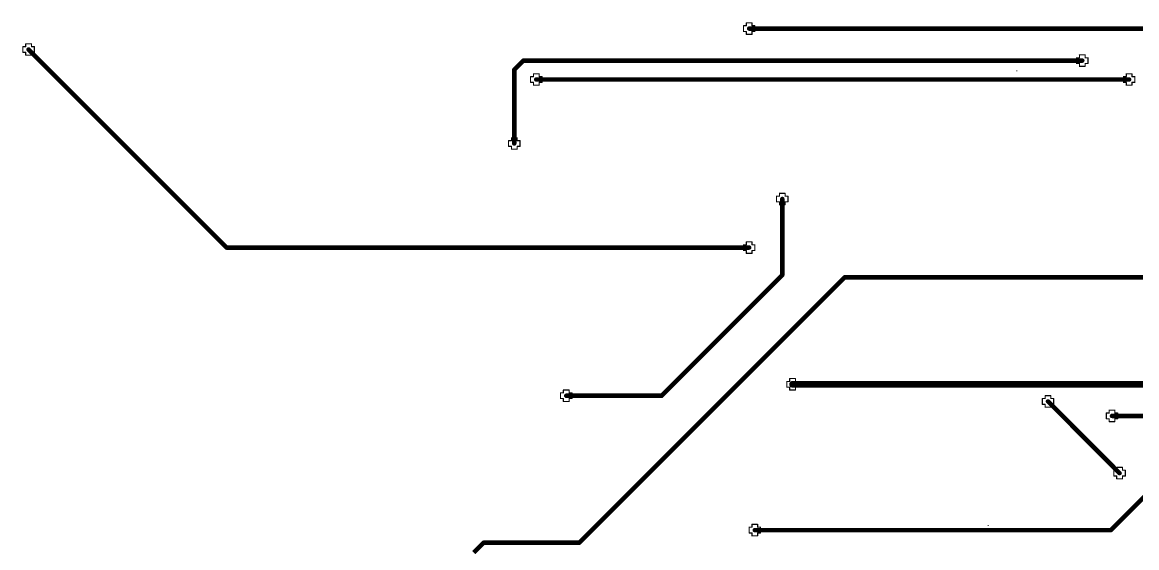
# Paper-space layout 'Лист1' of a CAD drawing. Header units: millimetres. Extents: x 20 to 579, y 6 to 381.
# Drawn here: x 401.29 to 450.83, y 292.25 to 315.59 of the extents above; entities that cross this region are included whole.
import ezdxf

# ---------------------------------------------------------------- set-up
doc = ezdxf.new("R2010")
doc.units = ezdxf.units.MM
for name, color, linetype in [('BottomLayer', 5, 'Continuous'), ('DrillDrawing', 1, 'Continuous'), ('Mechanical15', 56, 'Continuous')]:
    doc.layers.add(name, color=color, linetype=linetype)

psp = doc.layouts.new('Лист1')

# ---------------------------------------------------------------- linework, layer by layer
at = {"layer": 'BottomLayer'}
for points, const_width in [([(454.048, 315.309), (433.601, 315.309)], 0.2), ([(410.371, 305.581), (401.571, 314.38)], 0.2), ([(423.568, 313.887), (423.161, 313.48)], 0.2), ([(423.161, 310.204), (423.161, 313.48)], 0.2), ([(448.409, 313.887), (423.568, 313.887)], 0.2), ([(450.492, 313.048), (424.139, 313.048)], 0.2), ([(435.074, 304.362), (435.074, 307.74)], 0.2), ([(433.602, 305.581), (410.371, 305.581)], 0.2), ([(437.843, 304.26), (426.057, 292.474)], 0.2), ([(435.074, 304.362), (429.715, 299.002)], 0.2), ([(452.016, 304.26), (437.843, 304.26)], 0.2), ([(453.946, 299.51), (435.531, 299.51)], 0.3), ([(455.978, 299.332), (449.679, 293.033)], 0.2), ([(429.715, 299.002), (425.472, 299.002)], 0.2), ([(450.068, 295.565), (446.885, 298.748)], 0.2), ([(453.837, 298.105), (449.73, 298.105)], 0.2), ([(449.679, 293.033), (433.853, 293.033)], 0.2), ([(421.803, 292.474), (421.358, 292.03)], 0.2), ([(426.057, 292.474), (421.803, 292.474)], 0.2)]:
    psp.add_lwpolyline(points, dxfattribs=dict(at, const_width=const_width))
for points, const_width in [([(433.651, 315.309, -1), (433.551, 315.309, -1)], 0.1), ([(401.621, 314.38, -1), (401.521, 314.38, -1)], 0.1), ([(423.211, 313.48, -1), (423.111, 313.48, -1)], 0.1), ([(423.211, 313.48, -1), (423.111, 313.48, -1)], 0.1), ([(423.618, 313.887, -1), (423.518, 313.887, -1)], 0.1), ([(423.618, 313.887, -1), (423.518, 313.887, -1)], 0.1), ([(448.459, 313.887, -1), (448.359, 313.887, -1)], 0.1), ([(424.189, 313.048, -1), (424.089, 313.048, -1)], 0.1), ([(450.542, 313.048, -1), (450.442, 313.048, -1)], 0.1), ([(423.211, 310.204, -1), (423.111, 310.204, -1)], 0.1), ([(435.124, 307.74, -1), (435.024, 307.74, -1)], 0.1), ([(410.421, 305.581, -1), (410.321, 305.581, -1)], 0.1), ([(410.421, 305.581, -1), (410.321, 305.581, -1)], 0.1), ([(433.652, 305.581, -1), (433.552, 305.581, -1)], 0.1), ([(435.124, 304.362, -1), (435.024, 304.362, -1)], 0.1), ([(435.124, 304.362, -1), (435.024, 304.362, -1)], 0.1), ([(437.893, 304.26, -1), (437.793, 304.26, -1)], 0.1), ([(437.893, 304.26, -1), (437.793, 304.26, -1)], 0.1), ([(435.606, 299.51, -1), (435.456, 299.51, -1)], 0.15), ([(425.522, 299.002, -1), (425.422, 299.002, -1)], 0.1), ([(429.765, 299.002, -1), (429.665, 299.002, -1)], 0.1), ([(429.765, 299.002, -1), (429.665, 299.002, -1)], 0.1), ([(446.935, 298.748, -1), (446.835, 298.748, -1)], 0.1), ([(449.78, 298.105, -1), (449.68, 298.105, -1)], 0.1), ([(450.118, 295.565, -1), (450.018, 295.565, -1)], 0.1), ([(433.903, 293.033, -1), (433.803, 293.033, -1)], 0.1), ([(449.729, 293.033, -1), (449.629, 293.033, -1)], 0.1), ([(449.729, 293.033, -1), (449.629, 293.033, -1)], 0.1), ([(421.853, 292.474, -1), (421.753, 292.474, -1)], 0.1), ([(421.853, 292.474, -1), (421.753, 292.474, -1)], 0.1), ([(426.107, 292.474, -1), (426.007, 292.474, -1)], 0.1), ([(426.107, 292.474, -1), (426.007, 292.474, -1)], 0.1)]:
    psp.add_lwpolyline(points, format="xyb", close=True, dxfattribs=dict(at, const_width=const_width))
at = {"layer": 'DrillDrawing', "const_width": 0.0508}
for points in [[(433.728, 315.563), (433.474, 315.563)], [(433.474, 315.436), (433.474, 315.563)], [(433.728, 315.436), (433.728, 315.563)], [(433.474, 315.436), (433.347, 315.436)], [(433.347, 315.182), (433.347, 315.436)], [(433.474, 315.182), (433.347, 315.182)], [(433.474, 315.055), (433.474, 315.182)], [(433.728, 315.055), (433.474, 315.055)], [(433.855, 315.436), (433.728, 315.436)], [(433.855, 315.182), (433.728, 315.182)], [(433.728, 315.055), (433.728, 315.182)], [(433.855, 315.182), (433.855, 315.436)], [(401.698, 314.634), (401.444, 314.634)], [(401.444, 314.507), (401.444, 314.634)], [(401.698, 314.507), (401.698, 314.634)], [(401.444, 314.507), (401.317, 314.507)], [(401.317, 314.253), (401.317, 314.507)], [(401.444, 314.253), (401.317, 314.253)], [(401.444, 314.126), (401.444, 314.253)], [(401.698, 314.126), (401.444, 314.126)], [(401.825, 314.507), (401.698, 314.507)], [(401.825, 314.253), (401.698, 314.253)], [(401.698, 314.126), (401.698, 314.253)], [(401.825, 314.253), (401.825, 314.507)], [(448.536, 314.141), (448.282, 314.141)], [(448.282, 314.014), (448.282, 314.141)], [(448.536, 314.014), (448.536, 314.141)], [(448.282, 314.014), (448.155, 314.014)], [(448.155, 313.76), (448.155, 314.014)], [(448.282, 313.76), (448.155, 313.76)], [(448.282, 313.633), (448.282, 313.76)], [(448.536, 313.633), (448.282, 313.633)], [(448.663, 314.014), (448.536, 314.014)], [(448.663, 313.76), (448.536, 313.76)], [(448.536, 313.633), (448.536, 313.76)], [(448.663, 313.76), (448.663, 314.014)], [(424.012, 313.175), (423.885, 313.175)], [(423.885, 312.921), (423.885, 313.175)], [(424.266, 313.302), (424.012, 313.302)], [(424.012, 313.175), (424.012, 313.302)], [(424.266, 313.175), (424.266, 313.302)], [(424.393, 313.175), (424.266, 313.175)], [(424.393, 312.921), (424.393, 313.175)], [(450.365, 313.175), (450.238, 313.175)], [(450.238, 312.921), (450.238, 313.175)], [(450.619, 313.302), (450.365, 313.302)], [(450.365, 313.175), (450.365, 313.302)], [(450.619, 313.175), (450.619, 313.302)], [(450.746, 313.175), (450.619, 313.175)], [(450.746, 312.921), (450.746, 313.175)], [(424.012, 312.921), (423.885, 312.921)], [(424.012, 312.794), (424.012, 312.921)], [(424.266, 312.794), (424.012, 312.794)], [(424.393, 312.921), (424.266, 312.921)], [(424.266, 312.794), (424.266, 312.921)], [(450.365, 312.921), (450.238, 312.921)], [(450.365, 312.794), (450.365, 312.921)], [(450.619, 312.794), (450.365, 312.794)], [(450.746, 312.921), (450.619, 312.921)], [(450.619, 312.794), (450.619, 312.921)], [(423.034, 310.331), (422.907, 310.331)], [(422.907, 310.077), (422.907, 310.331)], [(423.288, 310.458), (423.034, 310.458)], [(423.034, 310.331), (423.034, 310.458)], [(423.288, 310.331), (423.288, 310.458)], [(423.415, 310.331), (423.288, 310.331)], [(423.415, 310.077), (423.415, 310.331)], [(423.034, 310.077), (422.907, 310.077)], [(423.034, 309.95), (423.034, 310.077)], [(423.288, 309.95), (423.034, 309.95)], [(423.415, 310.077), (423.288, 310.077)], [(423.288, 309.95), (423.288, 310.077)], [(434.947, 307.867), (434.82, 307.867)], [(434.82, 307.613), (434.82, 307.867)], [(434.947, 307.613), (434.82, 307.613)], [(435.201, 307.994), (434.947, 307.994)], [(434.947, 307.867), (434.947, 307.994)], [(434.947, 307.486), (434.947, 307.613)], [(435.201, 307.867), (435.201, 307.994)], [(435.328, 307.867), (435.201, 307.867)], [(435.328, 307.613), (435.201, 307.613)], [(435.201, 307.486), (435.201, 307.613)], [(435.328, 307.613), (435.328, 307.867)], [(435.201, 307.486), (434.947, 307.486)], [(433.475, 305.708), (433.348, 305.708)], [(433.348, 305.454), (433.348, 305.708)], [(433.729, 305.835), (433.475, 305.835)], [(433.475, 305.708), (433.475, 305.835)], [(433.729, 305.708), (433.729, 305.835)], [(433.856, 305.708), (433.729, 305.708)], [(433.856, 305.454), (433.856, 305.708)], [(433.475, 305.454), (433.348, 305.454)], [(433.475, 305.327), (433.475, 305.454)], [(433.729, 305.327), (433.475, 305.327)], [(433.856, 305.454), (433.729, 305.454)], [(433.729, 305.327), (433.729, 305.454)], [(435.658, 299.764), (435.404, 299.764)], [(435.404, 299.637), (435.404, 299.764)], [(435.658, 299.637), (435.658, 299.764)], [(425.599, 299.256), (425.345, 299.256)], [(425.345, 299.129), (425.345, 299.256)], [(425.599, 299.129), (425.599, 299.256)], [(435.404, 299.637), (435.277, 299.637)], [(435.277, 299.383), (435.277, 299.637)], [(435.404, 299.383), (435.277, 299.383)], [(435.404, 299.256), (435.404, 299.383)], [(435.658, 299.256), (435.404, 299.256)], [(435.785, 299.637), (435.658, 299.637)], [(435.785, 299.383), (435.658, 299.383)], [(435.658, 299.256), (435.658, 299.383)], [(435.785, 299.383), (435.785, 299.637)], [(425.345, 299.129), (425.218, 299.129)], [(425.218, 298.875), (425.218, 299.129)], [(425.345, 298.875), (425.218, 298.875)], [(425.345, 298.748), (425.345, 298.875)], [(425.599, 298.748), (425.345, 298.748)], [(425.726, 299.129), (425.599, 299.129)], [(425.726, 298.875), (425.599, 298.875)], [(425.599, 298.748), (425.599, 298.875)], [(425.726, 298.875), (425.726, 299.129)], [(446.758, 298.875), (446.631, 298.875)], [(446.631, 298.621), (446.631, 298.875)], [(447.012, 299.002), (446.758, 299.002)], [(446.758, 298.875), (446.758, 299.002)], [(447.012, 298.875), (447.012, 299.002)], [(447.139, 298.875), (447.012, 298.875)], [(447.139, 298.621), (447.139, 298.875)], [(446.758, 298.621), (446.631, 298.621)], [(446.758, 298.494), (446.758, 298.621)], [(447.012, 298.494), (446.758, 298.494)], [(447.139, 298.621), (447.012, 298.621)], [(447.012, 298.494), (447.012, 298.621)], [(449.603, 298.232), (449.476, 298.232)], [(449.476, 297.978), (449.476, 298.232)], [(449.857, 298.359), (449.603, 298.359)], [(449.603, 298.232), (449.603, 298.359)], [(449.857, 298.232), (449.857, 298.359)], [(449.984, 298.232), (449.857, 298.232)], [(449.984, 297.978), (449.984, 298.232)], [(449.603, 297.978), (449.476, 297.978)], [(449.603, 297.851), (449.603, 297.978)], [(449.857, 297.851), (449.603, 297.851)], [(449.984, 297.978), (449.857, 297.978)], [(449.857, 297.851), (449.857, 297.978)], [(450.195, 295.819), (449.941, 295.819)], [(449.941, 295.692), (449.941, 295.819)], [(450.195, 295.692), (450.195, 295.819)], [(449.941, 295.692), (449.814, 295.692)], [(449.814, 295.438), (449.814, 295.692)], [(449.941, 295.438), (449.814, 295.438)], [(449.941, 295.311), (449.941, 295.438)], [(450.195, 295.311), (449.941, 295.311)], [(450.322, 295.692), (450.195, 295.692)], [(450.322, 295.438), (450.195, 295.438)], [(450.195, 295.311), (450.195, 295.438)], [(450.322, 295.438), (450.322, 295.692)], [(433.98, 293.287), (433.726, 293.287)], [(433.726, 293.16), (433.726, 293.287)], [(433.98, 293.16), (433.98, 293.287)], [(433.726, 293.16), (433.599, 293.16)], [(433.599, 292.906), (433.599, 293.16)], [(433.726, 292.906), (433.599, 292.906)], [(433.726, 292.779), (433.726, 292.906)], [(433.98, 292.779), (433.726, 292.779)], [(434.107, 293.16), (433.98, 293.16)], [(434.107, 292.906), (433.98, 292.906)], [(433.98, 292.779), (433.98, 292.906)], [(434.107, 292.906), (434.107, 293.16)]]:
    psp.add_lwpolyline(points, dxfattribs=at)
at = {"layer": 'DrillDrawing', "const_width": 0.0254}
for points in [[(433.487, 315.563, -1), (433.461, 315.563, -1)], [(433.487, 315.563, -1), (433.461, 315.563, -1)], [(433.741, 315.563, -1), (433.715, 315.563, -1)], [(433.741, 315.563, -1), (433.715, 315.563, -1)], [(433.36, 315.436, -1), (433.334, 315.436, -1)], [(433.36, 315.436, -1), (433.334, 315.436, -1)], [(433.36, 315.182, -1), (433.334, 315.182, -1)], [(433.36, 315.182, -1), (433.334, 315.182, -1)], [(433.487, 315.436, -1), (433.461, 315.436, -1)], [(433.487, 315.436, -1), (433.461, 315.436, -1)], [(433.487, 315.182, -1), (433.461, 315.182, -1)], [(433.487, 315.182, -1), (433.461, 315.182, -1)], [(433.487, 315.055, -1), (433.461, 315.055, -1)], [(433.487, 315.055, -1), (433.461, 315.055, -1)], [(433.741, 315.436, -1), (433.715, 315.436, -1)], [(433.741, 315.436, -1), (433.715, 315.436, -1)], [(433.741, 315.182, -1), (433.715, 315.182, -1)], [(433.741, 315.182, -1), (433.715, 315.182, -1)], [(433.741, 315.055, -1), (433.715, 315.055, -1)], [(433.741, 315.055, -1), (433.715, 315.055, -1)], [(433.868, 315.436, -1), (433.842, 315.436, -1)], [(433.868, 315.436, -1), (433.842, 315.436, -1)], [(433.868, 315.182, -1), (433.842, 315.182, -1)], [(433.868, 315.182, -1), (433.842, 315.182, -1)], [(401.457, 314.634, -1), (401.432, 314.634, -1)], [(401.457, 314.634, -1), (401.432, 314.634, -1)], [(401.711, 314.634, -1), (401.686, 314.634, -1)], [(401.711, 314.634, -1), (401.686, 314.634, -1)], [(401.33, 314.507, -1), (401.305, 314.507, -1)], [(401.33, 314.507, -1), (401.305, 314.507, -1)], [(401.33, 314.253, -1), (401.305, 314.253, -1)], [(401.33, 314.253, -1), (401.305, 314.253, -1)], [(401.457, 314.507, -1), (401.432, 314.507, -1)], [(401.457, 314.507, -1), (401.432, 314.507, -1)], [(401.457, 314.253, -1), (401.432, 314.253, -1)], [(401.457, 314.253, -1), (401.432, 314.253, -1)], [(401.457, 314.126, -1), (401.432, 314.126, -1)], [(401.457, 314.126, -1), (401.432, 314.126, -1)], [(401.711, 314.507, -1), (401.686, 314.507, -1)], [(401.711, 314.507, -1), (401.686, 314.507, -1)], [(401.711, 314.253, -1), (401.686, 314.253, -1)], [(401.711, 314.253, -1), (401.686, 314.253, -1)], [(401.711, 314.126, -1), (401.686, 314.126, -1)], [(401.711, 314.126, -1), (401.686, 314.126, -1)], [(401.838, 314.507, -1), (401.813, 314.507, -1)], [(401.838, 314.507, -1), (401.813, 314.507, -1)], [(401.838, 314.253, -1), (401.813, 314.253, -1)], [(401.838, 314.253, -1), (401.813, 314.253, -1)], [(448.295, 314.141, -1), (448.269, 314.141, -1)], [(448.295, 314.141, -1), (448.269, 314.141, -1)], [(448.549, 314.141, -1), (448.523, 314.141, -1)], [(448.549, 314.141, -1), (448.523, 314.141, -1)], [(448.168, 314.014, -1), (448.142, 314.014, -1)], [(448.168, 314.014, -1), (448.142, 314.014, -1)], [(448.168, 313.76, -1), (448.142, 313.76, -1)], [(448.168, 313.76, -1), (448.142, 313.76, -1)], [(448.295, 314.014, -1), (448.269, 314.014, -1)], [(448.295, 314.014, -1), (448.269, 314.014, -1)], [(448.295, 313.76, -1), (448.269, 313.76, -1)], [(448.295, 313.76, -1), (448.269, 313.76, -1)], [(448.295, 313.633, -1), (448.269, 313.633, -1)], [(448.295, 313.633, -1), (448.269, 313.633, -1)], [(448.549, 314.014, -1), (448.523, 314.014, -1)], [(448.549, 314.014, -1), (448.523, 314.014, -1)], [(448.549, 313.76, -1), (448.523, 313.76, -1)], [(448.549, 313.76, -1), (448.523, 313.76, -1)], [(448.549, 313.633, -1), (448.523, 313.633, -1)], [(448.549, 313.633, -1), (448.523, 313.633, -1)], [(448.676, 314.014, -1), (448.65, 314.014, -1)], [(448.676, 314.014, -1), (448.65, 314.014, -1)], [(448.676, 313.76, -1), (448.65, 313.76, -1)], [(448.676, 313.76, -1), (448.65, 313.76, -1)], [(423.898, 313.175, -1), (423.873, 313.175, -1)], [(423.898, 313.175, -1), (423.873, 313.175, -1)], [(424.025, 313.302, -1), (424, 313.302, -1)], [(424.025, 313.302, -1), (424, 313.302, -1)], [(424.025, 313.175, -1), (424, 313.175, -1)], [(424.025, 313.175, -1), (424, 313.175, -1)], [(424.279, 313.302, -1), (424.254, 313.302, -1)], [(424.279, 313.302, -1), (424.254, 313.302, -1)], [(424.279, 313.175, -1), (424.254, 313.175, -1)], [(424.279, 313.175, -1), (424.254, 313.175, -1)], [(424.406, 313.175, -1), (424.381, 313.175, -1)], [(424.406, 313.175, -1), (424.381, 313.175, -1)], [(450.251, 313.175, -1), (450.225, 313.175, -1)], [(450.251, 313.175, -1), (450.225, 313.175, -1)], [(450.378, 313.302, -1), (450.352, 313.302, -1)], [(450.378, 313.302, -1), (450.352, 313.302, -1)], [(450.378, 313.175, -1), (450.352, 313.175, -1)], [(450.378, 313.175, -1), (450.352, 313.175, -1)], [(450.632, 313.302, -1), (450.606, 313.302, -1)], [(450.632, 313.302, -1), (450.606, 313.302, -1)], [(450.632, 313.175, -1), (450.606, 313.175, -1)], [(450.632, 313.175, -1), (450.606, 313.175, -1)], [(450.759, 313.175, -1), (450.733, 313.175, -1)], [(450.759, 313.175, -1), (450.733, 313.175, -1)], [(423.898, 312.921, -1), (423.873, 312.921, -1)], [(423.898, 312.921, -1), (423.873, 312.921, -1)], [(424.025, 312.921, -1), (424, 312.921, -1)], [(424.025, 312.921, -1), (424, 312.921, -1)], [(424.025, 312.794, -1), (424, 312.794, -1)], [(424.025, 312.794, -1), (424, 312.794, -1)], [(424.279, 312.921, -1), (424.254, 312.921, -1)], [(424.279, 312.921, -1), (424.254, 312.921, -1)], [(424.279, 312.794, -1), (424.254, 312.794, -1)], [(424.279, 312.794, -1), (424.254, 312.794, -1)], [(424.406, 312.921, -1), (424.381, 312.921, -1)], [(424.406, 312.921, -1), (424.381, 312.921, -1)], [(450.251, 312.921, -1), (450.225, 312.921, -1)], [(450.251, 312.921, -1), (450.225, 312.921, -1)], [(450.378, 312.921, -1), (450.352, 312.921, -1)], [(450.378, 312.921, -1), (450.352, 312.921, -1)], [(450.378, 312.794, -1), (450.352, 312.794, -1)], [(450.378, 312.794, -1), (450.352, 312.794, -1)], [(450.632, 312.921, -1), (450.606, 312.921, -1)], [(450.632, 312.921, -1), (450.606, 312.921, -1)], [(450.632, 312.794, -1), (450.606, 312.794, -1)], [(450.632, 312.794, -1), (450.606, 312.794, -1)], [(450.759, 312.921, -1), (450.733, 312.921, -1)], [(450.759, 312.921, -1), (450.733, 312.921, -1)], [(422.92, 310.331, -1), (422.895, 310.331, -1)], [(422.92, 310.331, -1), (422.895, 310.331, -1)], [(423.047, 310.458, -1), (423.022, 310.458, -1)], [(423.047, 310.458, -1), (423.022, 310.458, -1)], [(423.047, 310.331, -1), (423.022, 310.331, -1)], [(423.047, 310.331, -1), (423.022, 310.331, -1)], [(423.301, 310.458, -1), (423.276, 310.458, -1)], [(423.301, 310.458, -1), (423.276, 310.458, -1)], [(423.301, 310.331, -1), (423.276, 310.331, -1)], [(423.301, 310.331, -1), (423.276, 310.331, -1)], [(423.428, 310.331, -1), (423.403, 310.331, -1)], [(423.428, 310.331, -1), (423.403, 310.331, -1)], [(422.92, 310.077, -1), (422.895, 310.077, -1)], [(422.92, 310.077, -1), (422.895, 310.077, -1)], [(423.047, 310.077, -1), (423.022, 310.077, -1)], [(423.047, 310.077, -1), (423.022, 310.077, -1)], [(423.047, 309.95, -1), (423.022, 309.95, -1)], [(423.047, 309.95, -1), (423.022, 309.95, -1)], [(423.301, 310.077, -1), (423.276, 310.077, -1)], [(423.301, 310.077, -1), (423.276, 310.077, -1)], [(423.301, 309.95, -1), (423.276, 309.95, -1)], [(423.301, 309.95, -1), (423.276, 309.95, -1)], [(423.428, 310.077, -1), (423.403, 310.077, -1)], [(423.428, 310.077, -1), (423.403, 310.077, -1)], [(434.833, 307.867, -1), (434.807, 307.867, -1)], [(434.833, 307.867, -1), (434.807, 307.867, -1)], [(434.833, 307.613, -1), (434.807, 307.613, -1)], [(434.833, 307.613, -1), (434.807, 307.613, -1)], [(434.96, 307.994, -1), (434.934, 307.994, -1)], [(434.96, 307.994, -1), (434.934, 307.994, -1)], [(434.96, 307.867, -1), (434.934, 307.867, -1)], [(434.96, 307.867, -1), (434.934, 307.867, -1)], [(434.96, 307.613, -1), (434.934, 307.613, -1)], [(434.96, 307.613, -1), (434.934, 307.613, -1)], [(435.214, 307.994, -1), (435.188, 307.994, -1)], [(435.214, 307.994, -1), (435.188, 307.994, -1)], [(435.214, 307.867, -1), (435.188, 307.867, -1)], [(435.214, 307.867, -1), (435.188, 307.867, -1)], [(435.214, 307.613, -1), (435.188, 307.613, -1)], [(435.214, 307.613, -1), (435.188, 307.613, -1)], [(435.341, 307.867, -1), (435.315, 307.867, -1)], [(435.341, 307.867, -1), (435.315, 307.867, -1)], [(435.341, 307.613, -1), (435.315, 307.613, -1)], [(435.341, 307.613, -1), (435.315, 307.613, -1)], [(434.96, 307.486, -1), (434.934, 307.486, -1)], [(434.96, 307.486, -1), (434.934, 307.486, -1)], [(435.214, 307.486, -1), (435.188, 307.486, -1)], [(435.214, 307.486, -1), (435.188, 307.486, -1)], [(433.361, 305.708, -1), (433.335, 305.708, -1)], [(433.361, 305.708, -1), (433.335, 305.708, -1)], [(433.488, 305.835, -1), (433.462, 305.835, -1)], [(433.488, 305.835, -1), (433.462, 305.835, -1)], [(433.488, 305.708, -1), (433.462, 305.708, -1)], [(433.488, 305.708, -1), (433.462, 305.708, -1)], [(433.742, 305.835, -1), (433.716, 305.835, -1)], [(433.742, 305.835, -1), (433.716, 305.835, -1)], [(433.742, 305.708, -1), (433.716, 305.708, -1)], [(433.742, 305.708, -1), (433.716, 305.708, -1)], [(433.869, 305.708, -1), (433.843, 305.708, -1)], [(433.869, 305.708, -1), (433.843, 305.708, -1)], [(433.361, 305.454, -1), (433.335, 305.454, -1)], [(433.361, 305.454, -1), (433.335, 305.454, -1)], [(433.488, 305.454, -1), (433.462, 305.454, -1)], [(433.488, 305.454, -1), (433.462, 305.454, -1)], [(433.488, 305.327, -1), (433.462, 305.327, -1)], [(433.488, 305.327, -1), (433.462, 305.327, -1)], [(433.742, 305.454, -1), (433.716, 305.454, -1)], [(433.742, 305.454, -1), (433.716, 305.454, -1)], [(433.742, 305.327, -1), (433.716, 305.327, -1)], [(433.742, 305.327, -1), (433.716, 305.327, -1)], [(433.869, 305.454, -1), (433.843, 305.454, -1)], [(433.869, 305.454, -1), (433.843, 305.454, -1)], [(435.417, 299.764, -1), (435.392, 299.764, -1)], [(435.417, 299.764, -1), (435.392, 299.764, -1)], [(435.671, 299.764, -1), (435.646, 299.764, -1)], [(435.671, 299.764, -1), (435.646, 299.764, -1)], [(425.358, 299.256, -1), (425.332, 299.256, -1)], [(425.358, 299.256, -1), (425.332, 299.256, -1)], [(425.612, 299.256, -1), (425.586, 299.256, -1)], [(425.612, 299.256, -1), (425.586, 299.256, -1)], [(435.29, 299.637, -1), (435.265, 299.637, -1)], [(435.29, 299.637, -1), (435.265, 299.637, -1)], [(435.29, 299.383, -1), (435.265, 299.383, -1)], [(435.29, 299.383, -1), (435.265, 299.383, -1)], [(435.417, 299.637, -1), (435.392, 299.637, -1)], [(435.417, 299.637, -1), (435.392, 299.637, -1)], [(435.417, 299.383, -1), (435.392, 299.383, -1)], [(435.417, 299.383, -1), (435.392, 299.383, -1)], [(435.417, 299.256, -1), (435.392, 299.256, -1)], [(435.417, 299.256, -1), (435.392, 299.256, -1)], [(435.671, 299.637, -1), (435.646, 299.637, -1)], [(435.671, 299.637, -1), (435.646, 299.637, -1)], [(435.671, 299.383, -1), (435.646, 299.383, -1)], [(435.671, 299.383, -1), (435.646, 299.383, -1)], [(435.671, 299.256, -1), (435.646, 299.256, -1)], [(435.671, 299.256, -1), (435.646, 299.256, -1)], [(435.798, 299.637, -1), (435.773, 299.637, -1)], [(435.798, 299.637, -1), (435.773, 299.637, -1)], [(435.798, 299.383, -1), (435.773, 299.383, -1)], [(435.798, 299.383, -1), (435.773, 299.383, -1)], [(425.231, 299.129, -1), (425.205, 299.129, -1)], [(425.231, 299.129, -1), (425.205, 299.129, -1)], [(425.231, 298.875, -1), (425.205, 298.875, -1)], [(425.231, 298.875, -1), (425.205, 298.875, -1)], [(425.358, 299.129, -1), (425.332, 299.129, -1)], [(425.358, 299.129, -1), (425.332, 299.129, -1)], [(425.358, 298.875, -1), (425.332, 298.875, -1)], [(425.358, 298.875, -1), (425.332, 298.875, -1)], [(425.358, 298.748, -1), (425.332, 298.748, -1)], [(425.358, 298.748, -1), (425.332, 298.748, -1)], [(425.612, 299.129, -1), (425.586, 299.129, -1)], [(425.612, 299.129, -1), (425.586, 299.129, -1)], [(425.612, 298.875, -1), (425.586, 298.875, -1)], [(425.612, 298.875, -1), (425.586, 298.875, -1)], [(425.612, 298.748, -1), (425.586, 298.748, -1)], [(425.612, 298.748, -1), (425.586, 298.748, -1)], [(425.739, 299.129, -1), (425.713, 299.129, -1)], [(425.739, 299.129, -1), (425.713, 299.129, -1)], [(425.739, 298.875, -1), (425.713, 298.875, -1)], [(425.739, 298.875, -1), (425.713, 298.875, -1)], [(446.644, 298.875, -1), (446.618, 298.875, -1)], [(446.644, 298.875, -1), (446.618, 298.875, -1)], [(446.771, 299.002, -1), (446.745, 299.002, -1)], [(446.771, 299.002, -1), (446.745, 299.002, -1)], [(446.771, 298.875, -1), (446.745, 298.875, -1)], [(446.771, 298.875, -1), (446.745, 298.875, -1)], [(447.025, 299.002, -1), (446.999, 299.002, -1)], [(447.025, 299.002, -1), (446.999, 299.002, -1)], [(447.025, 298.875, -1), (446.999, 298.875, -1)], [(447.025, 298.875, -1), (446.999, 298.875, -1)], [(447.152, 298.875, -1), (447.126, 298.875, -1)], [(447.152, 298.875, -1), (447.126, 298.875, -1)], [(446.644, 298.621, -1), (446.618, 298.621, -1)], [(446.644, 298.621, -1), (446.618, 298.621, -1)], [(446.771, 298.621, -1), (446.745, 298.621, -1)], [(446.771, 298.621, -1), (446.745, 298.621, -1)], [(446.771, 298.494, -1), (446.745, 298.494, -1)], [(446.771, 298.494, -1), (446.745, 298.494, -1)], [(447.025, 298.621, -1), (446.999, 298.621, -1)], [(447.025, 298.621, -1), (446.999, 298.621, -1)], [(447.025, 298.494, -1), (446.999, 298.494, -1)], [(447.025, 298.494, -1), (446.999, 298.494, -1)], [(447.152, 298.621, -1), (447.126, 298.621, -1)], [(447.152, 298.621, -1), (447.126, 298.621, -1)], [(449.489, 298.232, -1), (449.463, 298.232, -1)], [(449.489, 298.232, -1), (449.463, 298.232, -1)], [(449.616, 298.359, -1), (449.59, 298.359, -1)], [(449.616, 298.359, -1), (449.59, 298.359, -1)], [(449.616, 298.232, -1), (449.59, 298.232, -1)], [(449.616, 298.232, -1), (449.59, 298.232, -1)], [(449.87, 298.359, -1), (449.844, 298.359, -1)], [(449.87, 298.359, -1), (449.844, 298.359, -1)], [(449.87, 298.232, -1), (449.844, 298.232, -1)], [(449.87, 298.232, -1), (449.844, 298.232, -1)], [(449.997, 298.232, -1), (449.971, 298.232, -1)], [(449.997, 298.232, -1), (449.971, 298.232, -1)], [(449.489, 297.978, -1), (449.463, 297.978, -1)], [(449.489, 297.978, -1), (449.463, 297.978, -1)], [(449.616, 297.978, -1), (449.59, 297.978, -1)], [(449.616, 297.978, -1), (449.59, 297.978, -1)], [(449.616, 297.851, -1), (449.59, 297.851, -1)], [(449.616, 297.851, -1), (449.59, 297.851, -1)], [(449.87, 297.978, -1), (449.844, 297.978, -1)], [(449.87, 297.978, -1), (449.844, 297.978, -1)], [(449.87, 297.851, -1), (449.844, 297.851, -1)], [(449.87, 297.851, -1), (449.844, 297.851, -1)], [(449.997, 297.978, -1), (449.971, 297.978, -1)], [(449.997, 297.978, -1), (449.971, 297.978, -1)], [(449.954, 295.819, -1), (449.928, 295.819, -1)], [(449.954, 295.819, -1), (449.928, 295.819, -1)], [(450.208, 295.819, -1), (450.182, 295.819, -1)], [(450.208, 295.819, -1), (450.182, 295.819, -1)], [(449.827, 295.692, -1), (449.801, 295.692, -1)], [(449.827, 295.692, -1), (449.801, 295.692, -1)], [(449.827, 295.438, -1), (449.801, 295.438, -1)], [(449.827, 295.438, -1), (449.801, 295.438, -1)], [(449.954, 295.692, -1), (449.928, 295.692, -1)], [(449.954, 295.692, -1), (449.928, 295.692, -1)], [(449.954, 295.438, -1), (449.928, 295.438, -1)], [(449.954, 295.438, -1), (449.928, 295.438, -1)], [(449.954, 295.311, -1), (449.928, 295.311, -1)], [(449.954, 295.311, -1), (449.928, 295.311, -1)], [(450.208, 295.692, -1), (450.182, 295.692, -1)], [(450.208, 295.692, -1), (450.182, 295.692, -1)], [(450.208, 295.438, -1), (450.182, 295.438, -1)], [(450.208, 295.438, -1), (450.182, 295.438, -1)], [(450.208, 295.311, -1), (450.182, 295.311, -1)], [(450.208, 295.311, -1), (450.182, 295.311, -1)], [(450.335, 295.692, -1), (450.309, 295.692, -1)], [(450.335, 295.692, -1), (450.309, 295.692, -1)], [(450.335, 295.438, -1), (450.309, 295.438, -1)], [(450.335, 295.438, -1), (450.309, 295.438, -1)], [(433.739, 293.287, -1), (433.713, 293.287, -1)], [(433.739, 293.287, -1), (433.713, 293.287, -1)], [(433.993, 293.287, -1), (433.967, 293.287, -1)], [(433.993, 293.287, -1), (433.967, 293.287, -1)], [(433.612, 293.16, -1), (433.586, 293.16, -1)], [(433.612, 293.16, -1), (433.586, 293.16, -1)], [(433.612, 292.906, -1), (433.586, 292.906, -1)], [(433.612, 292.906, -1), (433.586, 292.906, -1)], [(433.739, 293.16, -1), (433.713, 293.16, -1)], [(433.739, 293.16, -1), (433.713, 293.16, -1)], [(433.739, 292.906, -1), (433.713, 292.906, -1)], [(433.739, 292.906, -1), (433.713, 292.906, -1)], [(433.739, 292.779, -1), (433.713, 292.779, -1)], [(433.739, 292.779, -1), (433.713, 292.779, -1)], [(433.993, 293.16, -1), (433.967, 293.16, -1)], [(433.993, 293.16, -1), (433.967, 293.16, -1)], [(433.993, 292.906, -1), (433.967, 292.906, -1)], [(433.993, 292.906, -1), (433.967, 292.906, -1)], [(433.993, 292.779, -1), (433.967, 292.779, -1)], [(433.993, 292.779, -1), (433.967, 292.779, -1)], [(434.12, 293.16, -1), (434.094, 293.16, -1)], [(434.12, 293.16, -1), (434.094, 293.16, -1)], [(434.12, 292.906, -1), (434.094, 292.906, -1)], [(434.12, 292.906, -1), (434.094, 292.906, -1)]]:
    psp.add_lwpolyline(points, format="xyb", close=True, dxfattribs=at)
at = {"layer": 'Mechanical15', "const_width": 0.025}
for points in [[(445.512, 313.433, -1), (445.487, 313.433, -1)], [(445.512, 313.433, -1), (445.487, 313.433, -1)], [(444.242, 304.24, -1), (444.217, 304.24, -1)], [(444.242, 304.24, -1), (444.217, 304.24, -1)], [(444.242, 293.24, -1), (444.217, 293.24, -1)], [(444.242, 293.24, -1), (444.217, 293.24, -1)]]:
    psp.add_lwpolyline(points, format="xyb", close=True, dxfattribs=at)

doc.saveas('drawing.dxf')
